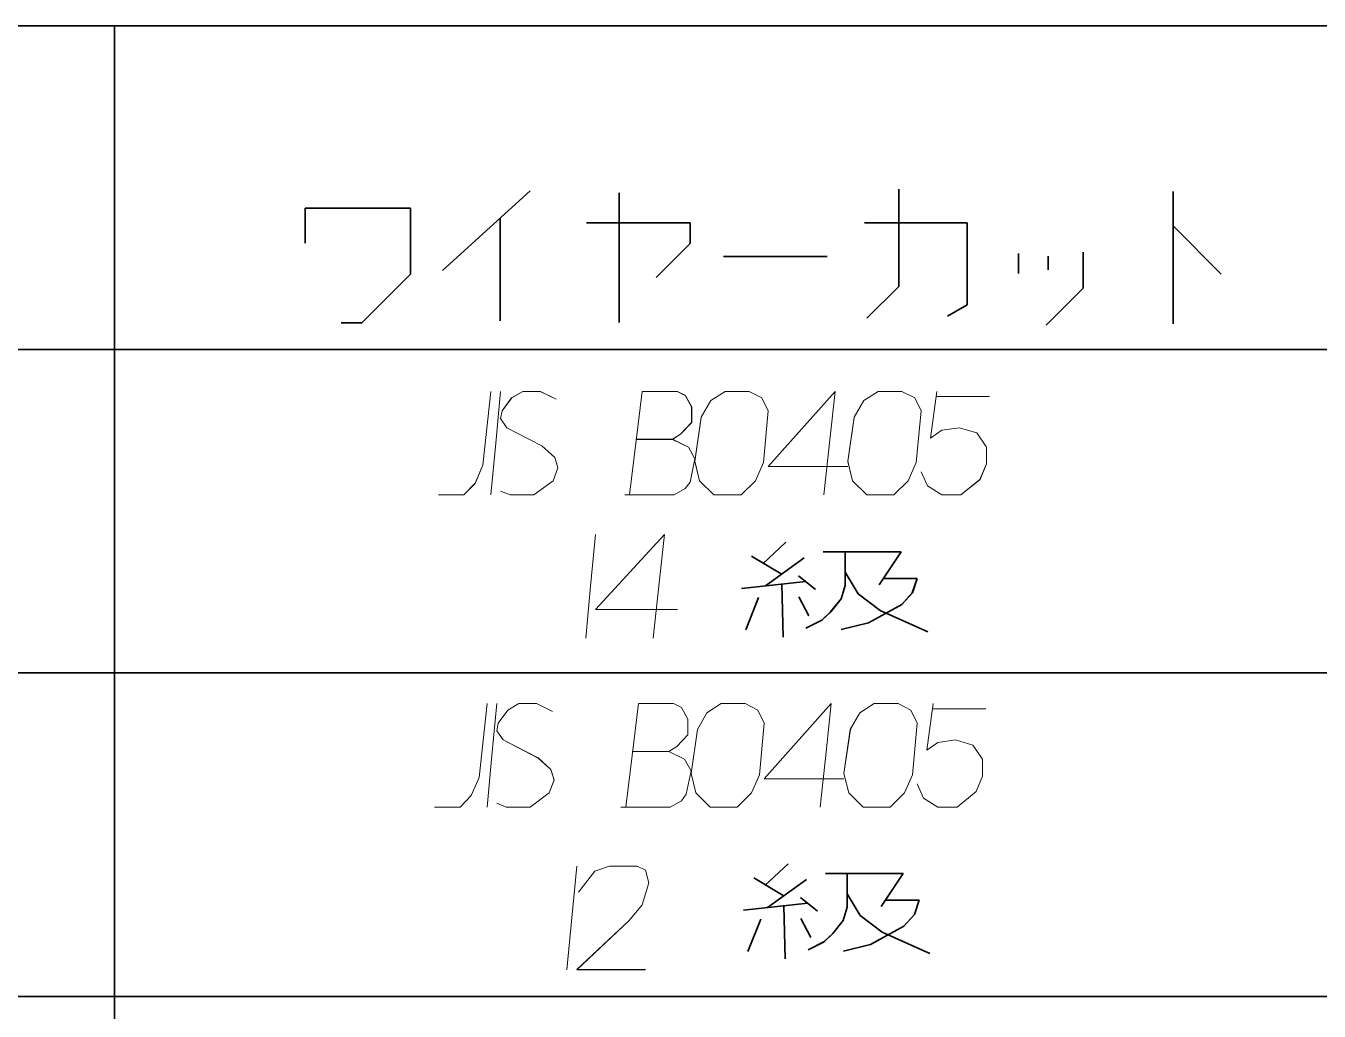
# Model space of a CAD drawing. Header units: millimetres. Extents: x 1333 to 104182, y -62616 to -5704.
# Drawn here: x 46808.58 to 46848.56, y -62541.28 to -62510.83 of the extents above; entities that cross this region are included whole.
import ezdxf

# ---------------------------------------------------------------- set-up
doc = ezdxf.new("R2010")
doc.units = ezdxf.units.MM
doc.header["$LTSCALE"] = 0.5
doc.layers.add('08', color=1, linetype='Continuous')

# ---------------------------------------------------------------- blocks, each defined once
blk = doc.blocks.new('999')
at = {"color": 7, "lineweight": 35}
for p, q in [((75114.978, -11823.12), (75475.513, -11823.12)), ((75354.978, -11823.12), (75354.978, -11883.12)), ((75114.978, -11838.12), (75474.978, -11838.12)), ((75234.978, -11853.12), (75474.978, -11853.12)), ((75474.978, -11868.12), (75294.978, -11868.12))]:
    blk.add_line(p, q, dxfattribs=at)
at = {"color": 7, "lineweight": 35, "ltscale": 0.037579}
blk.add_line((75391.337, -11830.697), (75391.337, -11835.207), dxfattribs=at)
at = {"color": 7, "lineweight": 35, "ltscale": 0.045755}
blk.add_line((75370.192, -11834.461), (75374.253, -11830.765), dxfattribs=at)
at = {"color": 7, "lineweight": 35, "ltscale": 0.050012}
blk.add_line((75378.379, -11830.867), (75378.379, -11836.868), dxfattribs=at)
at = {"color": 7, "lineweight": 35, "ltscale": 0.051141}
blk.add_line((75404.058, -11830.799), (75404.058, -11836.936), dxfattribs=at)
at = {"color": 7, "lineweight": 35, "ltscale": 0.040674}
blk.add_line((75363.823, -11831.579), (75368.704, -11831.579), dxfattribs=at)
at = {"color": 7, "lineweight": 35, "ltscale": 0.013446}
blk.add_line((75363.823, -11833.192), (75363.823, -11831.579), dxfattribs=at)
at = {"color": 7, "lineweight": 35, "ltscale": 0.02543}
blk.add_line((75368.704, -11831.579), (75368.704, -11834.631), dxfattribs=at)
at = {"color": 7, "lineweight": 35, "ltscale": 0.0397}
blk.add_line((75372.855, -11832.037), (75372.855, -11836.801), dxfattribs=at)
at = {"color": 7, "lineweight": 35, "ltscale": 0.040039}
for p, q in [((75376.857, -11832.257), (75381.662, -11832.257)), ((75383.217, -11833.817), (75388.022, -11833.817))]:
    blk.add_line(p, q, dxfattribs=at)
at = {"color": 7, "lineweight": 35, "ltscale": 0.007913}
blk.add_line((75381.662, -11832.257), (75381.662, -11833.207), dxfattribs=at)
at = {"color": 7, "lineweight": 35, "ltscale": 0.039746}
blk.add_line((75389.748, -11832.257), (75394.517, -11832.257), dxfattribs=at)
at = {"color": 7, "lineweight": 35, "ltscale": 0.031647}
blk.add_line((75394.517, -11832.257), (75394.517, -11836.055), dxfattribs=at)
at = {"color": 7, "lineweight": 35, "ltscale": 0.026344}
blk.add_line((75404.058, -11832.393), (75406.293, -11834.628), dxfattribs=at)
at = {"color": 7, "lineweight": 35, "ltscale": 0.018567}
blk.add_line((75381.662, -11833.207), (75380.086, -11834.781), dxfattribs=at)
at = {"color": 7, "lineweight": 35, "ltscale": 0.007629}
blk.add_line((75396.886, -11833.681), (75396.886, -11834.597), dxfattribs=at)
at = {"color": 7, "lineweight": 35, "ltscale": 0.013846}
blk.add_line((75399.896, -11833.614), (75399.896, -11835.275), dxfattribs=at)
at = {"color": 7, "lineweight": 35, "ltscale": 0.005237}
blk.add_line((75398.267, -11833.799), (75398.267, -11834.427), dxfattribs=at)
at = {"color": 7, "lineweight": 35, "ltscale": 0.026549}
blk.add_line((75368.704, -11834.631), (75366.451, -11836.883), dxfattribs=at)
at = {"color": 7, "lineweight": 35, "ltscale": 0.017365}
blk.add_line((75391.337, -11835.207), (75389.863, -11836.68), dxfattribs=at)
at = {"color": 7, "lineweight": 35, "ltscale": 0.020353}
blk.add_line((75399.896, -11835.275), (75398.169, -11837.002), dxfattribs=at)
at = {"color": 7, "lineweight": 35, "ltscale": 0.008783}
blk.add_line((75394.517, -11836.055), (75393.605, -11836.582), dxfattribs=at)
at = {"color": 7, "lineweight": 35, "ltscale": 0.008008}
blk.add_line((75366.451, -11836.883), (75365.49, -11836.883), dxfattribs=at)
at = {"color": 7, "lineweight": 35, "ltscale": 0.012234}
blk.add_line((75386.112, -11847.06), (75385.038, -11848.061), dxfattribs=at)
at = {"color": 7, "lineweight": 35, "ltscale": 0.030115}
for p, q in [((75387.838, -11847.505), (75391.451, -11847.505)), ((75387.936, -11862.419), (75391.549, -11862.419))]:
    blk.add_line(p, q, dxfattribs=at)
at = {"color": 7, "lineweight": 35, "ltscale": 0.013083}
for p, q in [((75388.85, -11847.505), (75388.85, -11849.075)), ((75388.946, -11862.419), (75388.946, -11863.989))]:
    blk.add_line(p, q, dxfattribs=at)
at = {"color": 7, "lineweight": 35, "ltscale": 0.015362}
blk.add_line((75391.451, -11847.505), (75390.427, -11849.038), dxfattribs=at)
at = {"color": 7, "lineweight": 35, "ltscale": 0.013339}
blk.add_line((75384.52, -11847.702), (75385.889, -11848.531), dxfattribs=at)
at = {"color": 7, "lineweight": 35, "ltscale": 0.018495}
for p, q in [((75386.962, -11847.789), (75385.161, -11849.087)), ((75387.06, -11862.703), (75385.259, -11864.001))]:
    blk.add_line(p, q, dxfattribs=at)
at = {"color": 7, "lineweight": 35, "ltscale": 0.008484}
for p, q in [((75386.691, -11848.617), (75387.48, -11849.26)), ((75386.789, -11863.531), (75387.578, -11864.174))]:
    blk.add_line(p, q, dxfattribs=at)
at = {"color": 7, "lineweight": 35, "ltscale": 0.009831}
blk.add_line((75388.85, -11848.444), (75389.453, -11849.458), dxfattribs=at)
at = {"color": 7, "lineweight": 35, "ltscale": 0.024936}
blk.add_line((75384.051, -11849.211), (75387.025, -11848.877), dxfattribs=at)
at = {"color": 7, "lineweight": 35, "ltscale": 0.020496}
blk.add_line((75385.913, -11849.002), (75385.976, -11851.461), dxfattribs=at)
at = {"color": 7, "lineweight": 35, "ltscale": 0.00538}
blk.add_line((75388.85, -11849.075), (75388.664, -11849.693), dxfattribs=at)
at = {"color": 7, "lineweight": 35, "ltscale": 0.013049}
for p, q in [((75390.627, -11848.741), (75392.192, -11848.741)), ((75390.723, -11863.655), (75392.289, -11863.655))]:
    blk.add_line(p, q, dxfattribs=at)
at = {"color": 7, "lineweight": 35, "ltscale": 0.005862}
blk.add_line((75392.192, -11848.741), (75391.97, -11849.409), dxfattribs=at)
at = {"color": 7, "lineweight": 35, "ltscale": 0.013404}
for p, q in [((75384.84, -11849.631), (75384.249, -11851.127)), ((75384.939, -11864.545), (75384.347, -11866.04))]:
    blk.add_line(p, q, dxfattribs=at)
at = {"color": 7, "lineweight": 35, "ltscale": 0.00829}
blk.add_line((75386.704, -11849.594), (75387.172, -11850.471), dxfattribs=at)
at = {"color": 7, "lineweight": 35, "ltscale": 0.006362}
blk.add_line((75388.664, -11849.693), (75388.183, -11850.286), dxfattribs=at)
at = {"color": 7, "lineweight": 35, "ltscale": 0.010657}
blk.add_line((75389.453, -11849.458), (75390.477, -11850.224), dxfattribs=at)
at = {"color": 7, "lineweight": 35, "ltscale": 0.006121}
for p, q in [((75391.97, -11849.409), (75391.476, -11849.952)), ((75392.068, -11864.322), (75391.574, -11864.866))]:
    blk.add_line(p, q, dxfattribs=at)
at = {"color": 7, "lineweight": 35, "ltscale": 0.004731}
for p, q in [((75388.183, -11850.286), (75387.776, -11850.682)), ((75388.281, -11865.2), (75387.874, -11865.596))]:
    blk.add_line(p, q, dxfattribs=at)
at = {"color": 7, "lineweight": 35, "ltscale": 0.014628}
blk.add_line((75391.476, -11849.952), (75389.935, -11850.793), dxfattribs=at)
at = {"color": 7, "lineweight": 35, "ltscale": 0.020158}
blk.add_line((75390.477, -11850.224), (75392.685, -11851.213), dxfattribs=at)
at = {"color": 7, "lineweight": 35, "ltscale": 0.00685}
for p, q in [((75387.776, -11850.682), (75387.036, -11851.04)), ((75387.874, -11865.596), (75387.134, -11865.954))]:
    blk.add_line(p, q, dxfattribs=at)
at = {"color": 7, "lineweight": 35, "ltscale": 0.010798}
blk.add_line((75389.935, -11850.793), (75388.677, -11851.102), dxfattribs=at)
at = {"color": 7, "lineweight": 35, "ltscale": 0.012225}
blk.add_line((75386.209, -11861.974), (75385.136, -11862.975), dxfattribs=at)
at = {"color": 7, "lineweight": 35, "ltscale": 0.01536}
blk.add_line((75391.549, -11862.419), (75390.526, -11863.951), dxfattribs=at)
at = {"color": 7, "lineweight": 35, "ltscale": 0.013337}
blk.add_line((75384.618, -11862.616), (75385.987, -11863.444), dxfattribs=at)
at = {"color": 7, "lineweight": 35, "ltscale": 0.009837}
blk.add_line((75388.946, -11863.358), (75389.551, -11864.372), dxfattribs=at)
at = {"color": 7, "lineweight": 35, "ltscale": 0.005858}
blk.add_line((75392.289, -11863.655), (75392.068, -11864.322), dxfattribs=at)
at = {"color": 7, "lineweight": 35, "ltscale": 0.024924}
blk.add_line((75384.149, -11864.124), (75387.121, -11863.791), dxfattribs=at)
at = {"color": 7, "lineweight": 35, "ltscale": 0.020497}
blk.add_line((75386.009, -11863.915), (75386.074, -11866.374), dxfattribs=at)
at = {"color": 7, "lineweight": 35, "ltscale": 0.005373}
blk.add_line((75388.946, -11863.989), (75388.762, -11864.606), dxfattribs=at)
at = {"color": 7, "lineweight": 35, "ltscale": 0.008293}
blk.add_line((75386.8, -11864.507), (75387.269, -11865.385), dxfattribs=at)
at = {"color": 7, "lineweight": 35, "ltscale": 0.006364}
blk.add_line((75388.762, -11864.606), (75388.281, -11865.2), dxfattribs=at)
at = {"color": 7, "lineweight": 35, "ltscale": 0.010659}
blk.add_line((75389.551, -11864.372), (75390.575, -11865.138), dxfattribs=at)
at = {"color": 7, "lineweight": 35, "ltscale": 0.01464}
blk.add_line((75391.574, -11864.866), (75390.032, -11865.707), dxfattribs=at)
at = {"color": 7, "lineweight": 35, "ltscale": 0.020157}
blk.add_line((75390.575, -11865.138), (75392.783, -11866.127), dxfattribs=at)
at = {"color": 7, "lineweight": 35, "ltscale": 0.010785}
blk.add_line((75390.032, -11865.707), (75388.775, -11866.016), dxfattribs=at)
at = {"color": 7, "lineweight": 13}
for points in [[(75372.432, -11840.071), (75372.063, -11843.491), (75371.694, -11844.331), (75371.177, -11844.871), (75369.995, -11844.871)], [(75372.432, -11844.871), (75372.654, -11842.471), (75372.876, -11840.071)], [(75372.876, -11844.691), (75373.319, -11844.871), (75374.427, -11844.871), (75375.313, -11844.211), (75375.534, -11843.611), (75375.387, -11843.131), (75374.796, -11842.591), (75373.171, -11841.751), (75372.876, -11841.331), (75372.949, -11840.971), (75373.393, -11840.371), (75373.91, -11840.071), (75374.722, -11840.071), (75375.461, -11840.431)], [(75378.637, -11844.871), (75380.926, -11844.871), (75381.443, -11844.571), (75381.665, -11844.271), (75381.886, -11843.191), (75381.591, -11842.651), (75380.852, -11842.291), (75381.222, -11842.051), (75381.739, -11841.511), (75381.739, -11840.791), (75381.443, -11840.251), (75381.074, -11840.071), (75379.449, -11840.071), (75379.154, -11842.471), (75378.858, -11844.871)], [(75387.869, -11844.871), (75388.165, -11842.171), (75388.386, -11840.071), (75385.284, -11843.551), (75388.977, -11843.551)], [(75392.375, -11843.791), (75392.67, -11844.451), (75393.335, -11844.871), (75394.221, -11844.871), (75395.107, -11844.151), (75395.403, -11843.431), (75395.403, -11842.651), (75394.96, -11841.991), (75394.147, -11841.751), (75393.335, -11841.871), (75392.818, -11842.231), (75393.113, -11840.071)], [(75393.113, -11840.311), (75395.55, -11840.311)], [(75380.852, -11842.291), (75379.154, -11842.291)], [(75377.283, -11846.704), (75377.055, -11849.104), (75376.827, -11851.504)], [(75379.946, -11851.504), (75380.251, -11848.804), (75380.479, -11846.704), (75377.283, -11850.184), (75381.088, -11850.184)], [(75372.254, -11854.546), (75371.885, -11857.966), (75371.516, -11858.806), (75370.999, -11859.346), (75369.817, -11859.346)], [(75372.254, -11859.346), (75372.476, -11856.946), (75372.698, -11854.546)], [(75372.698, -11859.166), (75373.141, -11859.346), (75374.249, -11859.346), (75375.135, -11858.686), (75375.356, -11858.086), (75375.209, -11857.606), (75374.618, -11857.066), (75372.993, -11856.226), (75372.698, -11855.806), (75372.771, -11855.446), (75373.215, -11854.846), (75373.732, -11854.546), (75374.544, -11854.546), (75375.283, -11854.906)], [(75378.459, -11859.346), (75380.748, -11859.346), (75381.265, -11859.046), (75381.487, -11858.746), (75381.708, -11857.666), (75381.413, -11857.126), (75380.674, -11856.766), (75381.044, -11856.526), (75381.561, -11855.986), (75381.561, -11855.266), (75381.265, -11854.726), (75380.896, -11854.546), (75379.271, -11854.546), (75378.976, -11856.946), (75378.68, -11859.346)], [(75387.691, -11859.346), (75387.987, -11856.646), (75388.208, -11854.546), (75385.106, -11858.026), (75388.799, -11858.026)], [(75392.197, -11858.266), (75392.492, -11858.926), (75393.157, -11859.346), (75394.043, -11859.346), (75394.929, -11858.626), (75395.225, -11857.906), (75395.225, -11857.126), (75394.782, -11856.466), (75393.969, -11856.226), (75393.157, -11856.346), (75392.64, -11856.706), (75392.935, -11854.546)], [(75392.935, -11854.786), (75395.372, -11854.786)], [(75380.674, -11856.766), (75378.976, -11856.766)], [(75376.409, -11862.08), (75376.181, -11864.48), (75375.953, -11866.88)], [(75379.596, -11866.88), (75376.409, -11866.88), (75378.838, -11864.6), (75379.445, -11863.88), (75379.748, -11862.86), (75379.596, -11862.26), (75379.217, -11862.08), (75377.927, -11862.08), (75377.244, -11862.32), (75376.485, -11863.28)]]:
    blk.add_lwpolyline(points, dxfattribs=at)
for points in [[(75384.028, -11844.871), (75384.693, -11844.211), (75385.062, -11843.371), (75385.284, -11840.971), (75384.989, -11840.371), (75384.398, -11840.071), (75383.29, -11840.071), (75382.625, -11840.491), (75382.182, -11841.271), (75381.886, -11843.311), (75382.108, -11844.211), (75382.773, -11844.871)], [(75391.119, -11844.871), (75391.784, -11844.211), (75392.153, -11843.371), (75392.375, -11840.971), (75392.079, -11840.371), (75391.488, -11840.071), (75390.38, -11840.071), (75389.716, -11840.491), (75389.273, -11841.271), (75388.977, -11843.311), (75389.199, -11844.211), (75389.863, -11844.871)], [(75383.85, -11859.346), (75384.515, -11858.686), (75384.884, -11857.846), (75385.106, -11855.446), (75384.811, -11854.846), (75384.22, -11854.546), (75383.112, -11854.546), (75382.447, -11854.966), (75382.004, -11855.746), (75381.708, -11857.786), (75381.93, -11858.686), (75382.595, -11859.346)], [(75390.941, -11859.346), (75391.606, -11858.686), (75391.975, -11857.846), (75392.197, -11855.446), (75391.901, -11854.846), (75391.31, -11854.546), (75390.202, -11854.546), (75389.538, -11854.966), (75389.095, -11855.746), (75388.799, -11857.786), (75389.021, -11858.686), (75389.685, -11859.346)]]:
    blk.add_lwpolyline(points, close=True, dxfattribs=at)

msp = doc.modelspace()

# ---------------------------------------------------------------- linework, layer by layer
at = {"color": 7, "lineweight": 35}
for p, q in [((46651.32, -62510.825), (46891.676, -62510.825)), ((46811.32, -62510.825), (46811.32, -62550.825)), ((46651.32, -62520.825), (46891.32, -62520.825)), ((46731.32, -62530.825), (46891.32, -62530.825)), ((46891.32, -62540.825), (46771.32, -62540.825))]:
    msp.add_line(p, q, dxfattribs=at)
at = {"color": 7, "lineweight": 35, "ltscale": 0.045755}
msp.add_line((46821.462, -62518.386), (46824.169, -62515.922), dxfattribs=at)
at = {"color": 7, "lineweight": 35, "ltscale": 0.050012}
msp.add_line((46826.92, -62515.99), (46826.92, -62519.991), dxfattribs=at)
at = {"color": 7, "lineweight": 35, "ltscale": 0.037579}
msp.add_line((46835.559, -62515.877), (46835.559, -62518.883), dxfattribs=at)
at = {"color": 7, "lineweight": 35, "ltscale": 0.051141}
msp.add_line((46844.04, -62515.945), (46844.04, -62520.036), dxfattribs=at)
at = {"color": 7, "lineweight": 35, "ltscale": 0.040674}
msp.add_line((46817.216, -62516.464), (46820.47, -62516.464), dxfattribs=at)
at = {"color": 7, "lineweight": 35, "ltscale": 0.013446}
msp.add_line((46817.216, -62517.54), (46817.216, -62516.464), dxfattribs=at)
at = {"color": 7, "lineweight": 35, "ltscale": 0.02543}
msp.add_line((46820.47, -62516.464), (46820.47, -62518.499), dxfattribs=at)
at = {"color": 7, "lineweight": 35, "ltscale": 0.0397}
msp.add_line((46823.238, -62516.77), (46823.238, -62519.946), dxfattribs=at)
at = {"color": 7, "lineweight": 35, "ltscale": 0.040039}
for p, q in [((46825.906, -62516.917), (46829.109, -62516.917)), ((46830.146, -62517.956), (46833.349, -62517.956))]:
    msp.add_line(p, q, dxfattribs=at)
at = {"color": 7, "lineweight": 35, "ltscale": 0.007913}
msp.add_line((46829.109, -62516.917), (46829.109, -62517.55), dxfattribs=at)
at = {"color": 7, "lineweight": 35, "ltscale": 0.039746}
msp.add_line((46834.5, -62516.917), (46837.679, -62516.917), dxfattribs=at)
at = {"color": 7, "lineweight": 35, "ltscale": 0.031647}
msp.add_line((46837.679, -62516.917), (46837.679, -62519.448), dxfattribs=at)
at = {"color": 7, "lineweight": 35, "ltscale": 0.026344}
msp.add_line((46844.04, -62517.007), (46845.53, -62518.497), dxfattribs=at)
at = {"color": 7, "lineweight": 35, "ltscale": 0.018567}
msp.add_line((46829.109, -62517.55), (46828.058, -62518.599), dxfattribs=at)
at = {"color": 7, "lineweight": 35, "ltscale": 0.007629}
msp.add_line((46839.258, -62517.866), (46839.258, -62518.476), dxfattribs=at)
at = {"color": 7, "lineweight": 35, "ltscale": 0.005237}
msp.add_line((46840.179, -62517.944), (46840.179, -62518.363), dxfattribs=at)
at = {"color": 7, "lineweight": 35, "ltscale": 0.013846}
msp.add_line((46841.265, -62517.821), (46841.265, -62518.929), dxfattribs=at)
at = {"color": 7, "lineweight": 35, "ltscale": 0.026549}
msp.add_line((46820.47, -62518.499), (46818.968, -62520.001), dxfattribs=at)
at = {"color": 7, "lineweight": 35, "ltscale": 0.017365}
msp.add_line((46835.559, -62518.883), (46834.577, -62519.865), dxfattribs=at)
at = {"color": 7, "lineweight": 35, "ltscale": 0.020353}
msp.add_line((46841.265, -62518.929), (46840.114, -62520.08), dxfattribs=at)
at = {"color": 7, "lineweight": 35, "ltscale": 0.008783}
msp.add_line((46837.679, -62519.448), (46837.071, -62519.8), dxfattribs=at)
at = {"color": 7, "lineweight": 35, "ltscale": 0.008008}
msp.add_line((46818.968, -62520.001), (46818.328, -62520.001), dxfattribs=at)
at = {"color": 7, "lineweight": 35, "ltscale": 0.012234}
msp.add_line((46832.076, -62526.785), (46831.36, -62527.452), dxfattribs=at)
at = {"color": 7, "lineweight": 35, "ltscale": 0.013339}
msp.add_line((46831.014, -62527.213), (46831.927, -62527.766), dxfattribs=at)
at = {"color": 7, "lineweight": 35, "ltscale": 0.030115}
for p, q in [((46833.226, -62527.082), (46835.635, -62527.082)), ((46833.292, -62537.024), (46835.701, -62537.024))]:
    msp.add_line(p, q, dxfattribs=at)
at = {"color": 7, "lineweight": 35, "ltscale": 0.013083}
for p, q in [((46833.901, -62527.082), (46833.901, -62528.128)), ((46833.965, -62537.024), (46833.965, -62538.071))]:
    msp.add_line(p, q, dxfattribs=at)
at = {"color": 7, "lineweight": 35, "ltscale": 0.015362}
msp.add_line((46835.635, -62527.082), (46834.953, -62528.104), dxfattribs=at)
at = {"color": 7, "lineweight": 35, "ltscale": 0.018495}
for p, q in [((46832.642, -62527.271), (46831.442, -62528.137)), ((46832.708, -62537.214), (46831.507, -62538.079))]:
    msp.add_line(p, q, dxfattribs=at)
at = {"color": 7, "lineweight": 35, "ltscale": 0.024936}
msp.add_line((46830.702, -62528.219), (46832.684, -62527.996), dxfattribs=at)
at = {"color": 7, "lineweight": 35, "ltscale": 0.008484}
for p, q in [((46832.461, -62527.823), (46832.988, -62528.252)), ((46832.527, -62537.766), (46833.053, -62538.194))]:
    msp.add_line(p, q, dxfattribs=at)
at = {"color": 7, "lineweight": 35, "ltscale": 0.009831}
msp.add_line((46833.901, -62527.708), (46834.303, -62528.384), dxfattribs=at)
at = {"color": 7, "lineweight": 35, "ltscale": 0.013049}
for p, q in [((46835.085, -62527.906), (46836.129, -62527.906)), ((46835.15, -62537.848), (46836.194, -62537.848))]:
    msp.add_line(p, q, dxfattribs=at)
at = {"color": 7, "lineweight": 35, "ltscale": 0.005862}
msp.add_line((46836.129, -62527.906), (46835.981, -62528.351), dxfattribs=at)
at = {"color": 7, "lineweight": 35, "ltscale": 0.020496}
msp.add_line((46831.943, -62528.08), (46831.985, -62529.719), dxfattribs=at)
at = {"color": 7, "lineweight": 35, "ltscale": 0.00538}
msp.add_line((46833.901, -62528.128), (46833.777, -62528.54), dxfattribs=at)
at = {"color": 7, "lineweight": 35, "ltscale": 0.010657}
msp.add_line((46834.303, -62528.384), (46834.986, -62528.895), dxfattribs=at)
at = {"color": 7, "lineweight": 35, "ltscale": 0.006121}
for p, q in [((46835.981, -62528.351), (46835.652, -62528.713)), ((46836.046, -62538.293), (46835.717, -62538.656))]:
    msp.add_line(p, q, dxfattribs=at)
at = {"color": 7, "lineweight": 35, "ltscale": 0.013404}
for p, q in [((46831.228, -62528.499), (46830.833, -62529.496)), ((46831.293, -62538.442), (46830.899, -62539.439))]:
    msp.add_line(p, q, dxfattribs=at)
at = {"color": 7, "lineweight": 35, "ltscale": 0.00829}
msp.add_line((46832.47, -62528.474), (46832.783, -62529.059), dxfattribs=at)
at = {"color": 7, "lineweight": 35, "ltscale": 0.006362}
msp.add_line((46833.777, -62528.54), (46833.457, -62528.936), dxfattribs=at)
at = {"color": 7, "lineweight": 35, "ltscale": 0.014628}
msp.add_line((46835.652, -62528.713), (46834.625, -62529.274), dxfattribs=at)
at = {"color": 7, "lineweight": 35, "ltscale": 0.00685}
for p, q in [((46833.185, -62529.2), (46832.692, -62529.439)), ((46833.25, -62539.142), (46832.757, -62539.381))]:
    msp.add_line(p, q, dxfattribs=at)
at = {"color": 7, "lineweight": 35, "ltscale": 0.004731}
for p, q in [((46833.457, -62528.936), (46833.185, -62529.2)), ((46833.522, -62538.878), (46833.25, -62539.142))]:
    msp.add_line(p, q, dxfattribs=at)
at = {"color": 7, "lineweight": 35, "ltscale": 0.020158}
msp.add_line((46834.986, -62528.895), (46836.458, -62529.554), dxfattribs=at)
at = {"color": 7, "lineweight": 35, "ltscale": 0.010798}
msp.add_line((46834.625, -62529.274), (46833.786, -62529.48), dxfattribs=at)
at = {"color": 7, "lineweight": 35, "ltscale": 0.012225}
msp.add_line((46832.14, -62536.728), (46831.425, -62537.395), dxfattribs=at)
at = {"color": 7, "lineweight": 35, "ltscale": 0.013337}
msp.add_line((46831.08, -62537.156), (46831.993, -62537.708), dxfattribs=at)
at = {"color": 7, "lineweight": 35, "ltscale": 0.01536}
msp.add_line((46835.701, -62537.024), (46835.018, -62538.046), dxfattribs=at)
at = {"color": 7, "lineweight": 35, "ltscale": 0.024924}
msp.add_line((46830.767, -62538.161), (46832.749, -62537.939), dxfattribs=at)
at = {"color": 7, "lineweight": 35, "ltscale": 0.020497}
msp.add_line((46832.007, -62538.022), (46832.05, -62539.661), dxfattribs=at)
at = {"color": 7, "lineweight": 35, "ltscale": 0.009837}
msp.add_line((46833.965, -62537.65), (46834.369, -62538.326), dxfattribs=at)
at = {"color": 7, "lineweight": 35, "ltscale": 0.005858}
msp.add_line((46836.194, -62537.848), (46836.046, -62538.293), dxfattribs=at)
at = {"color": 7, "lineweight": 35, "ltscale": 0.008293}
msp.add_line((46832.535, -62538.417), (46832.847, -62539.002), dxfattribs=at)
at = {"color": 7, "lineweight": 35, "ltscale": 0.005373}
msp.add_line((46833.965, -62538.071), (46833.842, -62538.483), dxfattribs=at)
at = {"color": 7, "lineweight": 35, "ltscale": 0.010659}
msp.add_line((46834.369, -62538.326), (46835.051, -62538.837), dxfattribs=at)
at = {"color": 7, "lineweight": 35, "ltscale": 0.006364}
msp.add_line((46833.842, -62538.483), (46833.522, -62538.878), dxfattribs=at)
at = {"color": 7, "lineweight": 35, "ltscale": 0.01464}
msp.add_line((46835.717, -62538.656), (46834.689, -62539.216), dxfattribs=at)
at = {"color": 7, "lineweight": 35, "ltscale": 0.010785}
msp.add_line((46834.689, -62539.216), (46833.851, -62539.422), dxfattribs=at)
at = {"color": 7, "lineweight": 35, "ltscale": 0.020157}
msp.add_line((46835.051, -62538.837), (46836.523, -62539.496), dxfattribs=at)
at = {"color": 7, "lineweight": 13}
for points in [[(46822.956, -62522.126), (46822.71, -62524.406), (46822.464, -62524.966), (46822.119, -62525.326), (46821.331, -62525.326)], [(46822.956, -62525.326), (46823.104, -62523.726), (46823.251, -62522.126)], [(46823.251, -62525.206), (46823.547, -62525.326), (46824.285, -62525.326), (46824.876, -62524.886), (46825.024, -62524.486), (46824.926, -62524.166), (46824.532, -62523.806), (46823.448, -62523.246), (46823.251, -62522.966), (46823.301, -62522.726), (46823.596, -62522.326), (46823.941, -62522.126), (46824.482, -62522.126), (46824.975, -62522.366)], [(46827.092, -62525.326), (46828.619, -62525.326), (46828.963, -62525.126), (46829.111, -62524.926), (46829.259, -62524.206), (46829.062, -62523.846), (46828.569, -62523.606), (46828.816, -62523.446), (46829.16, -62523.086), (46829.16, -62522.606), (46828.963, -62522.246), (46828.717, -62522.126), (46827.634, -62522.126), (46827.437, -62523.726), (46827.24, -62525.326)], [(46833.247, -62525.326), (46833.444, -62523.526), (46833.592, -62522.126), (46831.524, -62524.446), (46833.986, -62524.446)], [(46836.251, -62524.606), (46836.448, -62525.046), (46836.891, -62525.326), (46837.482, -62525.326), (46838.073, -62524.846), (46838.27, -62524.366), (46838.27, -62523.846), (46837.974, -62523.406), (46837.432, -62523.246), (46836.891, -62523.326), (46836.546, -62523.566), (46836.743, -62522.126)], [(46836.743, -62522.286), (46838.368, -62522.286)], [(46828.569, -62523.606), (46827.437, -62523.606)], [(46826.19, -62526.548), (46826.038, -62528.148), (46825.886, -62529.748)], [(46827.965, -62529.748), (46828.168, -62527.948), (46828.32, -62526.548), (46826.19, -62528.868), (46828.726, -62528.868)], [(46822.837, -62531.776), (46822.591, -62534.056), (46822.345, -62534.616), (46822, -62534.976), (46821.212, -62534.976)], [(46822.837, -62534.976), (46822.985, -62533.376), (46823.133, -62531.776)], [(46823.133, -62534.856), (46823.428, -62534.976), (46824.167, -62534.976), (46824.758, -62534.536), (46824.905, -62534.136), (46824.807, -62533.816), (46824.413, -62533.456), (46823.33, -62532.896), (46823.133, -62532.616), (46823.182, -62532.376), (46823.477, -62531.976), (46823.822, -62531.776), (46824.364, -62531.776), (46824.856, -62532.016)], [(46826.974, -62534.976), (46828.5, -62534.976), (46828.845, -62534.776), (46828.992, -62534.576), (46829.14, -62533.856), (46828.943, -62533.496), (46828.451, -62533.256), (46828.697, -62533.096), (46829.042, -62532.736), (46829.042, -62532.256), (46828.845, -62531.896), (46828.598, -62531.776), (46827.515, -62531.776), (46827.318, -62533.376), (46827.121, -62534.976)], [(46833.129, -62534.976), (46833.325, -62533.176), (46833.473, -62531.776), (46831.405, -62534.096), (46833.867, -62534.096)], [(46836.132, -62534.256), (46836.329, -62534.696), (46836.772, -62534.976), (46837.363, -62534.976), (46837.954, -62534.496), (46838.151, -62534.016), (46838.151, -62533.496), (46837.855, -62533.056), (46837.314, -62532.896), (46836.772, -62532.976), (46836.428, -62533.216), (46836.625, -62531.776)], [(46836.625, -62531.936), (46838.249, -62531.936)], [(46828.451, -62533.256), (46827.318, -62533.256)], [(46825.607, -62536.799), (46825.455, -62538.399), (46825.303, -62539.999)], [(46827.732, -62539.999), (46825.607, -62539.999), (46827.226, -62538.479), (46827.631, -62537.999), (46827.833, -62537.319), (46827.732, -62536.919), (46827.479, -62536.799), (46826.619, -62536.799), (46826.163, -62536.959), (46825.657, -62537.599)]]:
    msp.add_lwpolyline(points, dxfattribs=at)
for points in [[(46830.687, -62525.326), (46831.13, -62524.886), (46831.376, -62524.326), (46831.524, -62522.726), (46831.327, -62522.326), (46830.933, -62522.126), (46830.194, -62522.126), (46829.751, -62522.406), (46829.456, -62522.926), (46829.259, -62524.286), (46829.406, -62524.886), (46829.85, -62525.326)], [(46835.414, -62525.326), (46835.857, -62524.886), (46836.103, -62524.326), (46836.251, -62522.726), (46836.054, -62522.326), (46835.66, -62522.126), (46834.921, -62522.126), (46834.478, -62522.406), (46834.183, -62522.926), (46833.986, -62524.286), (46834.133, -62524.886), (46834.577, -62525.326)], [(46830.568, -62534.976), (46831.011, -62534.536), (46831.257, -62533.976), (46831.405, -62532.376), (46831.208, -62531.976), (46830.814, -62531.776), (46830.076, -62531.776), (46829.632, -62532.056), (46829.337, -62532.576), (46829.14, -62533.936), (46829.288, -62534.536), (46829.731, -62534.976)], [(46835.295, -62534.976), (46835.738, -62534.536), (46835.984, -62533.976), (46836.132, -62532.376), (46835.935, -62531.976), (46835.541, -62531.776), (46834.803, -62531.776), (46834.359, -62532.056), (46834.064, -62532.576), (46833.867, -62533.936), (46834.015, -62534.536), (46834.458, -62534.976)]]:
    msp.add_lwpolyline(points, close=True, dxfattribs=at)

# ---------------------------------------------------------------- block references
at = {"layer": '08', "color": 55, "xscale": 0.6666666666860692, "yscale": 0.6666666666642413, "zscale": 0.6666666666666666}
msp.add_blockref('999', (-3425.332, -54628.745), dxfattribs=at)

doc.saveas('drawing.dxf')
